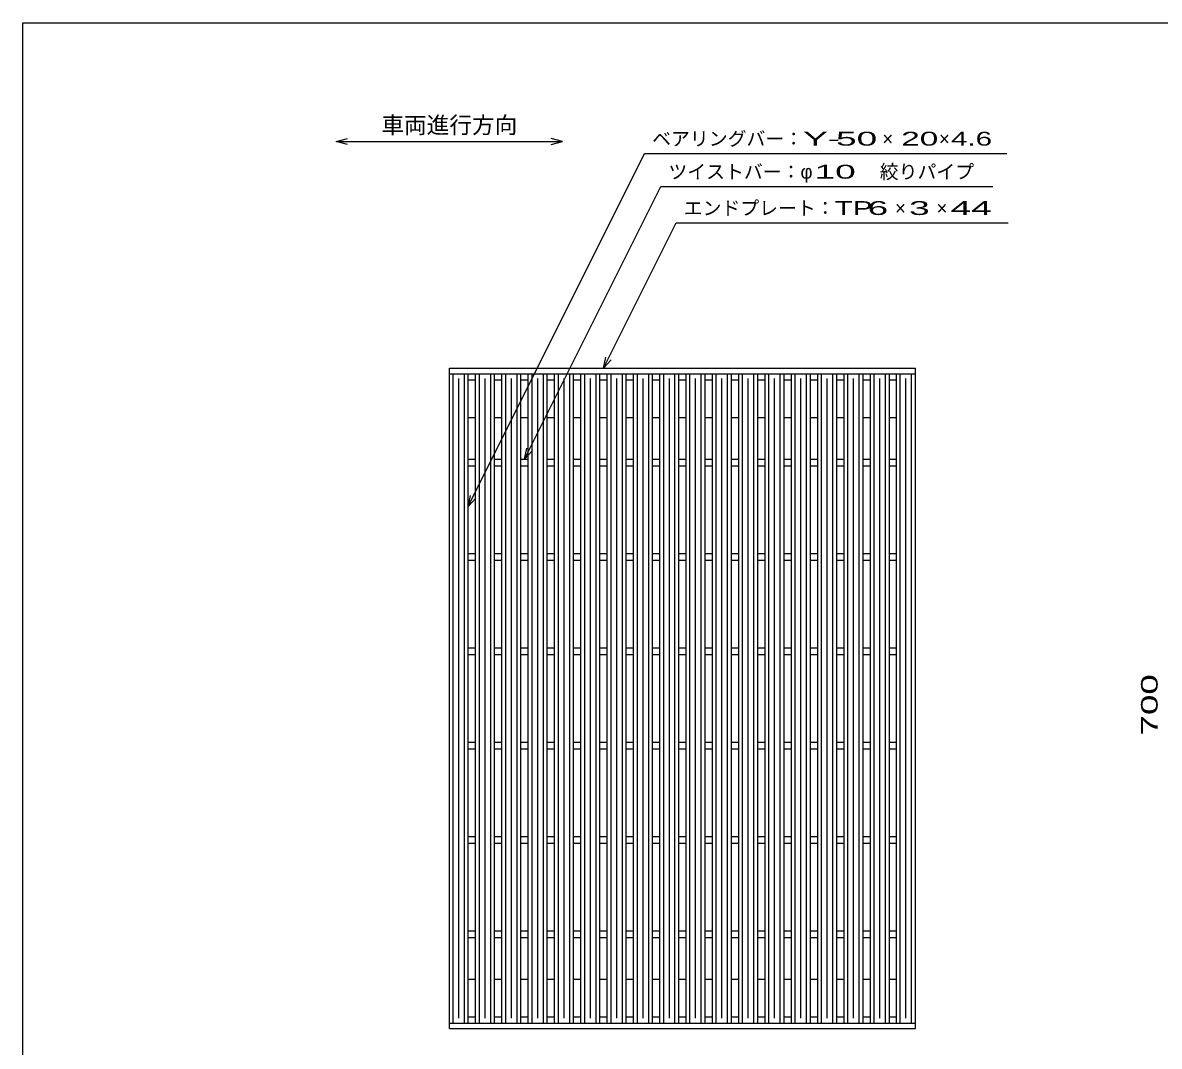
# Model space of a CAD drawing. Units: millimetres, scale not verified. Extents: x -1456 to 1389, y -1026 to 839.
# Drawn here: x -1379 to -174, y -246 to 839 of the extents above; entities that cross this region are included whole.
import ezdxf
from ezdxf.enums import TextEntityAlignment as Align

# ---------------------------------------------------------------- set-up
doc = ezdxf.new("R2010")
doc.units = ezdxf.units.MM
doc.header["$LTSCALE"] = 8
for name, color, linetype, lineweight in [('0_2', 150, 'Continuous', 25), ('16', 3, 'Continuous', 25), ('22', 2, 'Continuous', 25)]:
    doc.layers.add(name, color=color, linetype=linetype, lineweight=lineweight)
doc.styles.add('ベクトル', font='')
doc.styles.get('ベクトル').set_extended_font_data('ベクトル')

msp = doc.modelspace()

# ---------------------------------------------------------------- linework, layer by layer
at = {"layer": '0_2'}
for p, q in [((-1379.2, -921.2), (-1379.2, 838.8)), ((-1379.2, 838.8), (1388.8, 838.8))]:
    msp.add_line(p, q, dxfattribs=at)
at = {"layer": '16'}
for p, q in [((-927, 472.8), (-433, 472.8)), ((-927, 466.8), (-927, 472.8)), ((-433, 466.8), (-433, 472.8)), ((-927, 466.8), (-433, 466.8)), ((-927, -221.2), (-927, 466.8)), ((-927, 466.8), (-907, 466.8)), ((-923, -221.2), (-923, 466.8)), ((-917, -216.2), (-917, 461.8)), ((-911, -221.2), (-911, 466.8)), ((-907, -221.2), (-907, 466.8)), ((-907, 460.3), (-899.1, 460.3)), ((-899.1, -221.2), (-899.1, 466.8)), ((-899.1, 466.8), (-879.1, 466.8)), ((-895.1, -221.2), (-895.1, 466.8)), ((-889.1, -216.2), (-889.1, 461.8)), ((-883.1, -221.2), (-883.1, 466.8)), ((-879.1, -221.2), (-879.1, 466.8)), ((-879.1, 460.3), (-871.2, 460.3)), ((-871.2, -221.2), (-871.2, 466.8)), ((-871.2, 466.8), (-851.2, 466.8)), ((-867.2, -221.2), (-867.2, 466.8)), ((-861.2, -216.2), (-861.2, 461.8)), ((-855.2, -221.2), (-855.2, 466.8)), ((-851.2, -221.2), (-851.2, 466.8)), ((-851.2, 460.3), (-843.3, 460.3)), ((-843.3, -221.2), (-843.3, 466.8)), ((-843.3, 466.8), (-823.3, 466.8)), ((-839.3, -221.2), (-839.3, 466.8)), ((-833.3, -216.2), (-833.3, 461.8)), ((-827.3, -221.2), (-827.3, 466.8)), ((-823.3, -221.2), (-823.3, 466.8)), ((-823.3, 460.3), (-815.4, 460.3)), ((-815.4, -221.2), (-815.4, 466.8)), ((-815.4, 466.8), (-795.4, 466.8)), ((-811.4, -221.2), (-811.4, 466.8)), ((-805.4, -216.2), (-805.4, 461.8)), ((-799.4, -221.2), (-799.4, 466.8)), ((-795.4, -221.2), (-795.4, 466.8)), ((-795.4, 460.3), (-787.5, 460.3)), ((-787.5, -221.2), (-787.5, 466.8)), ((-787.5, 466.8), (-767.5, 466.8)), ((-783.5, -221.2), (-783.5, 466.8)), ((-777.5, -216.2), (-777.5, 461.8)), ((-771.5, -221.2), (-771.5, 466.8)), ((-767.5, -221.2), (-767.5, 466.8)), ((-767.5, 460.3), (-759.6, 460.3)), ((-759.6, -221.2), (-759.6, 466.8)), ((-759.6, 466.8), (-739.6, 466.8)), ((-755.6, -221.2), (-755.6, 466.8)), ((-749.6, -216.2), (-749.6, 461.8)), ((-743.6, -221.2), (-743.6, 466.8)), ((-739.6, -221.2), (-739.6, 466.8)), ((-739.6, 460.3), (-731.7, 460.3)), ((-731.7, -221.2), (-731.7, 466.8)), ((-731.7, 466.8), (-711.7, 466.8)), ((-727.7, -221.2), (-727.7, 466.8)), ((-721.7, -216.2), (-721.7, 461.8)), ((-715.7, -221.2), (-715.7, 466.8)), ((-711.7, -221.2), (-711.7, 466.8)), ((-711.7, 460.3), (-703.8, 460.3)), ((-703.8, -221.2), (-703.8, 466.8)), ((-703.8, 466.8), (-683.8, 466.8)), ((-699.8, -221.2), (-699.8, 466.8)), ((-693.8, -216.2), (-693.8, 461.8)), ((-687.8, -221.2), (-687.8, 466.8)), ((-683.8, -221.2), (-683.8, 466.8)), ((-683.8, 460.3), (-675.9, 460.3)), ((-675.9, -221.2), (-675.9, 466.8)), ((-675.9, 466.8), (-655.9, 466.8)), ((-671.9, -221.2), (-671.9, 466.8)), ((-665.9, -216.2), (-665.9, 461.8)), ((-659.9, -221.2), (-659.9, 466.8)), ((-655.9, -221.2), (-655.9, 466.8)), ((-655.9, 460.3), (-648, 460.3)), ((-648, -221.2), (-648, 466.8)), ((-648, 466.8), (-628, 466.8)), ((-644, -221.2), (-644, 466.8)), ((-638, -216.2), (-638, 461.8)), ((-632, -221.2), (-632, 466.8)), ((-628, -221.2), (-628, 466.8)), ((-628, 460.3), (-620.1, 460.3)), ((-620.1, -221.2), (-620.1, 466.8)), ((-620.1, 466.8), (-600.1, 466.8)), ((-616.1, -221.2), (-616.1, 466.8)), ((-610.1, -216.2), (-610.1, 461.8)), ((-604.1, -221.2), (-604.1, 466.8)), ((-600.1, -221.2), (-600.1, 466.8)), ((-600.1, 460.3), (-592.2, 460.3)), ((-592.2, -221.2), (-592.2, 466.8)), ((-592.2, 466.8), (-572.2, 466.8)), ((-588.2, -221.2), (-588.2, 466.8)), ((-582.2, -216.2), (-582.2, 461.8)), ((-576.2, -221.2), (-576.2, 466.8)), ((-572.2, -221.2), (-572.2, 466.8)), ((-572.2, 460.3), (-564.3, 460.3)), ((-564.3, -221.2), (-564.3, 466.8)), ((-564.3, 466.8), (-544.3, 466.8)), ((-560.3, -221.2), (-560.3, 466.8)), ((-554.3, -216.2), (-554.3, 461.8)), ((-548.3, -221.2), (-548.3, 466.8)), ((-544.3, -221.2), (-544.3, 466.8)), ((-544.3, 460.3), (-536.4, 460.3)), ((-536.4, -221.2), (-536.4, 466.8)), ((-536.4, 466.8), (-516.4, 466.8)), ((-532.4, -221.2), (-532.4, 466.8)), ((-526.4, -216.2), (-526.4, 461.8)), ((-520.4, -221.2), (-520.4, 466.8)), ((-516.4, -221.2), (-516.4, 466.8)), ((-516.4, 460.3), (-508.5, 460.3)), ((-508.5, -221.2), (-508.5, 466.8)), ((-508.5, 466.8), (-488.5, 466.8)), ((-504.5, -221.2), (-504.5, 466.8)), ((-498.5, -216.2), (-498.5, 461.8)), ((-492.5, -221.2), (-492.5, 466.8)), ((-488.5, -221.2), (-488.5, 466.8)), ((-488.5, 460.3), (-480.6, 460.3)), ((-480.6, -221.2), (-480.6, 466.8)), ((-480.6, 466.8), (-460.6, 466.8)), ((-476.6, -221.2), (-476.6, 466.8)), ((-470.6, -216.2), (-470.6, 461.8)), ((-464.6, -221.2), (-464.6, 466.8)), ((-460.6, -221.2), (-460.6, 466.8)), ((-460.6, 460.3), (-452.7, 460.3)), ((-453, -221.2), (-453, 466.8)), ((-453, 466.8), (-433, 466.8)), ((-449, -221.2), (-449, 466.8)), ((-443, -216.2), (-443, 461.8)), ((-437, -221.2), (-437, 466.8)), ((-433, -221.2), (-433, 466.8)), ((-907, 420.3), (-899.1, 420.3)), ((-879.1, 420.3), (-871.2, 420.3)), ((-851.2, 420.3), (-843.3, 420.3)), ((-823.3, 420.3), (-815.4, 420.3)), ((-795.4, 420.3), (-787.5, 420.3)), ((-767.5, 420.3), (-759.6, 420.3)), ((-739.6, 420.3), (-731.7, 420.3)), ((-711.7, 420.3), (-703.8, 420.3)), ((-683.8, 420.3), (-675.9, 420.3)), ((-655.9, 420.3), (-648, 420.3)), ((-628, 420.3), (-620.1, 420.3)), ((-600.1, 420.3), (-592.2, 420.3)), ((-572.2, 420.3), (-564.3, 420.3)), ((-544.3, 420.3), (-536.4, 420.3)), ((-516.4, 420.3), (-508.5, 420.3)), ((-488.5, 420.3), (-480.6, 420.3)), ((-460.6, 420.3), (-452.7, 420.3)), ((-907, 376.3), (-899.1, 376.3)), ((-879.1, 376.3), (-871.2, 376.3)), ((-851.2, 376.3), (-843.3, 376.3)), ((-823.3, 376.3), (-815.4, 376.3)), ((-795.4, 376.3), (-787.5, 376.3)), ((-767.5, 376.3), (-759.6, 376.3)), ((-739.6, 376.3), (-731.7, 376.3)), ((-711.7, 376.3), (-703.8, 376.3)), ((-683.8, 376.3), (-675.9, 376.3)), ((-655.9, 376.3), (-648, 376.3)), ((-628, 376.3), (-620.1, 376.3)), ((-600.1, 376.3), (-592.2, 376.3)), ((-572.2, 376.3), (-564.3, 376.3)), ((-544.3, 376.3), (-536.4, 376.3)), ((-516.4, 376.3), (-508.5, 376.3)), ((-488.5, 376.3), (-480.6, 376.3)), ((-460.6, 376.3), (-452.7, 376.3)), ((-907, 369.3), (-899.1, 369.3)), ((-879.1, 369.3), (-871.2, 369.3)), ((-851.2, 369.3), (-843.3, 369.3)), ((-823.3, 369.3), (-815.4, 369.3)), ((-795.4, 369.3), (-787.5, 369.3)), ((-767.5, 369.3), (-759.6, 369.3)), ((-739.6, 369.3), (-731.7, 369.3)), ((-711.7, 369.3), (-703.8, 369.3)), ((-683.8, 369.3), (-675.9, 369.3)), ((-655.9, 369.3), (-648, 369.3)), ((-628, 369.3), (-620.1, 369.3)), ((-600.1, 369.3), (-592.2, 369.3)), ((-572.2, 369.3), (-564.3, 369.3)), ((-544.3, 369.3), (-536.4, 369.3)), ((-516.4, 369.3), (-508.5, 369.3)), ((-488.5, 369.3), (-480.6, 369.3)), ((-460.6, 369.3), (-452.7, 369.3)), ((-907, 276.3), (-899.1, 276.3)), ((-907, 269.3), (-899.1, 269.3)), ((-879.1, 276.3), (-871.2, 276.3)), ((-879.1, 269.3), (-871.2, 269.3)), ((-851.2, 276.3), (-843.3, 276.3)), ((-851.2, 269.3), (-843.3, 269.3)), ((-823.3, 276.3), (-815.4, 276.3)), ((-823.3, 269.3), (-815.4, 269.3)), ((-795.4, 276.3), (-787.5, 276.3)), ((-795.4, 269.3), (-787.5, 269.3)), ((-767.5, 276.3), (-759.6, 276.3)), ((-767.5, 269.3), (-759.6, 269.3)), ((-739.6, 276.3), (-731.7, 276.3)), ((-739.6, 269.3), (-731.7, 269.3)), ((-711.7, 276.3), (-703.8, 276.3)), ((-711.7, 269.3), (-703.8, 269.3)), ((-683.8, 276.3), (-675.9, 276.3)), ((-683.8, 269.3), (-675.9, 269.3)), ((-655.9, 276.3), (-648, 276.3)), ((-655.9, 269.3), (-648, 269.3)), ((-628, 276.3), (-620.1, 276.3)), ((-628, 269.3), (-620.1, 269.3)), ((-600.1, 276.3), (-592.2, 276.3)), ((-600.1, 269.3), (-592.2, 269.3)), ((-572.2, 276.3), (-564.3, 276.3)), ((-572.2, 269.3), (-564.3, 269.3)), ((-544.3, 276.3), (-536.4, 276.3)), ((-544.3, 269.3), (-536.4, 269.3)), ((-516.4, 276.3), (-508.5, 276.3)), ((-516.4, 269.3), (-508.5, 269.3)), ((-488.5, 276.3), (-480.6, 276.3)), ((-488.5, 269.3), (-480.6, 269.3)), ((-460.6, 276.3), (-452.7, 276.3)), ((-460.6, 269.3), (-452.7, 269.3)), ((-907, 176.3), (-899.1, 176.3)), ((-907, 169.3), (-899.1, 169.3)), ((-879.1, 176.3), (-871.2, 176.3)), ((-879.1, 169.3), (-871.2, 169.3)), ((-851.2, 176.3), (-843.3, 176.3)), ((-851.2, 169.3), (-843.3, 169.3)), ((-823.3, 176.3), (-815.4, 176.3)), ((-823.3, 169.3), (-815.4, 169.3)), ((-795.4, 176.3), (-787.5, 176.3)), ((-795.4, 169.3), (-787.5, 169.3)), ((-767.5, 176.3), (-759.6, 176.3)), ((-767.5, 169.3), (-759.6, 169.3)), ((-739.6, 176.3), (-731.7, 176.3)), ((-739.6, 169.3), (-731.7, 169.3)), ((-711.7, 176.3), (-703.8, 176.3)), ((-711.7, 169.3), (-703.8, 169.3)), ((-683.8, 176.3), (-675.9, 176.3)), ((-683.8, 169.3), (-675.9, 169.3)), ((-655.9, 176.3), (-648, 176.3)), ((-655.9, 169.3), (-648, 169.3)), ((-628, 176.3), (-620.1, 176.3)), ((-628, 169.3), (-620.1, 169.3)), ((-600.1, 176.3), (-592.2, 176.3)), ((-600.1, 169.3), (-592.2, 169.3)), ((-572.2, 176.3), (-564.3, 176.3)), ((-572.2, 169.3), (-564.3, 169.3)), ((-544.3, 176.3), (-536.4, 176.3)), ((-544.3, 169.3), (-536.4, 169.3)), ((-516.4, 176.3), (-508.5, 176.3)), ((-516.4, 169.3), (-508.5, 169.3)), ((-488.5, 176.3), (-480.6, 176.3)), ((-488.5, 169.3), (-480.6, 169.3)), ((-460.6, 176.3), (-452.7, 176.3)), ((-460.6, 169.3), (-452.7, 169.3)), ((-907, 76.3), (-899.1, 76.3)), ((-879.1, 76.3), (-871.2, 76.3)), ((-851.2, 76.3), (-843.3, 76.3)), ((-823.3, 76.3), (-815.4, 76.3)), ((-795.4, 76.3), (-787.5, 76.3)), ((-767.5, 76.3), (-759.6, 76.3)), ((-739.6, 76.3), (-731.7, 76.3)), ((-711.7, 76.3), (-703.8, 76.3)), ((-683.8, 76.3), (-675.9, 76.3)), ((-655.9, 76.3), (-648, 76.3)), ((-628, 76.3), (-620.1, 76.3)), ((-600.1, 76.3), (-592.2, 76.3)), ((-572.2, 76.3), (-564.3, 76.3)), ((-544.3, 76.3), (-536.4, 76.3)), ((-516.4, 76.3), (-508.5, 76.3)), ((-488.5, 76.3), (-480.6, 76.3)), ((-460.6, 76.3), (-452.7, 76.3)), ((-907, 69.3), (-899.1, 69.3)), ((-879.1, 69.3), (-871.2, 69.3)), ((-851.2, 69.3), (-843.3, 69.3)), ((-823.3, 69.3), (-815.4, 69.3)), ((-795.4, 69.3), (-787.5, 69.3)), ((-767.5, 69.3), (-759.6, 69.3)), ((-739.6, 69.3), (-731.7, 69.3)), ((-711.7, 69.3), (-703.8, 69.3)), ((-683.8, 69.3), (-675.9, 69.3)), ((-655.9, 69.3), (-648, 69.3)), ((-628, 69.3), (-620.1, 69.3)), ((-600.1, 69.3), (-592.2, 69.3)), ((-572.2, 69.3), (-564.3, 69.3)), ((-544.3, 69.3), (-536.4, 69.3)), ((-516.4, 69.3), (-508.5, 69.3)), ((-488.5, 69.3), (-480.6, 69.3)), ((-460.6, 69.3), (-452.7, 69.3)), ((-907, -23.7), (-899.1, -23.7)), ((-879.1, -23.7), (-871.2, -23.7)), ((-851.2, -23.7), (-843.3, -23.7)), ((-823.3, -23.7), (-815.4, -23.7)), ((-795.4, -23.7), (-787.5, -23.7)), ((-767.5, -23.7), (-759.6, -23.7)), ((-739.6, -23.7), (-731.7, -23.7)), ((-711.7, -23.7), (-703.8, -23.7)), ((-683.8, -23.7), (-675.9, -23.7)), ((-655.9, -23.7), (-648, -23.7)), ((-628, -23.7), (-620.1, -23.7)), ((-600.1, -23.7), (-592.2, -23.7)), ((-572.2, -23.7), (-564.3, -23.7)), ((-544.3, -23.7), (-536.4, -23.7)), ((-516.4, -23.7), (-508.5, -23.7)), ((-488.5, -23.7), (-480.6, -23.7)), ((-460.6, -23.7), (-452.7, -23.7)), ((-907, -30.7), (-899.1, -30.7)), ((-879.1, -30.7), (-871.2, -30.7)), ((-851.2, -30.7), (-843.3, -30.7)), ((-823.3, -30.7), (-815.4, -30.7)), ((-795.4, -30.7), (-787.5, -30.7)), ((-767.5, -30.7), (-759.6, -30.7)), ((-739.6, -30.7), (-731.7, -30.7)), ((-711.7, -30.7), (-703.8, -30.7)), ((-683.8, -30.7), (-675.9, -30.7)), ((-655.9, -30.7), (-648, -30.7)), ((-628, -30.7), (-620.1, -30.7)), ((-600.1, -30.7), (-592.2, -30.7)), ((-572.2, -30.7), (-564.3, -30.7)), ((-544.3, -30.7), (-536.4, -30.7)), ((-516.4, -30.7), (-508.5, -30.7)), ((-488.5, -30.7), (-480.6, -30.7)), ((-460.6, -30.7), (-452.7, -30.7)), ((-907, -123.7), (-899.1, -123.7)), ((-907, -130.7), (-899.1, -130.7)), ((-879.1, -123.7), (-871.2, -123.7)), ((-879.1, -130.7), (-871.2, -130.7)), ((-851.2, -123.7), (-843.3, -123.7)), ((-851.2, -130.7), (-843.3, -130.7)), ((-823.3, -123.7), (-815.4, -123.7)), ((-823.3, -130.7), (-815.4, -130.7)), ((-795.4, -123.7), (-787.5, -123.7)), ((-795.4, -130.7), (-787.5, -130.7)), ((-767.5, -123.7), (-759.6, -123.7)), ((-767.5, -130.7), (-759.6, -130.7)), ((-739.6, -123.7), (-731.7, -123.7)), ((-739.6, -130.7), (-731.7, -130.7)), ((-711.7, -123.7), (-703.8, -123.7)), ((-711.7, -130.7), (-703.8, -130.7)), ((-683.8, -123.7), (-675.9, -123.7)), ((-683.8, -130.7), (-675.9, -130.7)), ((-655.9, -123.7), (-648, -123.7)), ((-655.9, -130.7), (-648, -130.7)), ((-628, -123.7), (-620.1, -123.7)), ((-628, -130.7), (-620.1, -130.7)), ((-600.1, -123.7), (-592.2, -123.7)), ((-600.1, -130.7), (-592.2, -130.7)), ((-572.2, -123.7), (-564.3, -123.7)), ((-572.2, -130.7), (-564.3, -130.7)), ((-544.3, -123.7), (-536.4, -123.7)), ((-544.3, -130.7), (-536.4, -130.7)), ((-516.4, -123.7), (-508.5, -123.7)), ((-516.4, -130.7), (-508.5, -130.7)), ((-488.5, -123.7), (-480.6, -123.7)), ((-488.5, -130.7), (-480.6, -130.7)), ((-460.6, -123.7), (-452.7, -123.7)), ((-460.6, -130.7), (-452.7, -130.7)), ((-907, -174.7), (-899.1, -174.7)), ((-879.1, -174.7), (-871.2, -174.7)), ((-851.2, -174.7), (-843.3, -174.7)), ((-823.3, -174.7), (-815.4, -174.7)), ((-795.4, -174.7), (-787.5, -174.7)), ((-767.5, -174.7), (-759.6, -174.7)), ((-739.6, -174.7), (-731.7, -174.7)), ((-711.7, -174.7), (-703.8, -174.7)), ((-683.8, -174.7), (-675.9, -174.7)), ((-655.9, -174.7), (-648, -174.7)), ((-628, -174.7), (-620.1, -174.7)), ((-600.1, -174.7), (-592.2, -174.7)), ((-572.2, -174.7), (-564.3, -174.7)), ((-544.3, -174.7), (-536.4, -174.7)), ((-516.4, -174.7), (-508.5, -174.7)), ((-488.5, -174.7), (-480.6, -174.7)), ((-460.6, -174.7), (-452.7, -174.7)), ((-907, -214.7), (-899.1, -214.7)), ((-879.1, -214.7), (-871.2, -214.7)), ((-851.2, -214.7), (-843.3, -214.7)), ((-823.3, -214.7), (-815.4, -214.7)), ((-795.4, -214.7), (-787.5, -214.7)), ((-767.5, -214.7), (-759.6, -214.7)), ((-739.6, -214.7), (-731.7, -214.7)), ((-711.7, -214.7), (-703.8, -214.7)), ((-683.8, -214.7), (-675.9, -214.7)), ((-655.9, -214.7), (-648, -214.7)), ((-628, -214.7), (-620.1, -214.7)), ((-600.1, -214.7), (-592.2, -214.7)), ((-572.2, -214.7), (-564.3, -214.7)), ((-544.3, -214.7), (-536.4, -214.7)), ((-516.4, -214.7), (-508.5, -214.7)), ((-488.5, -214.7), (-480.6, -214.7)), ((-460.6, -214.7), (-452.7, -214.7)), ((-927, -221.2), (-433, -221.2)), ((-927, -227.2), (-927, -221.2)), ((-927, -221.2), (-907, -221.2)), ((-927, -227.2), (-433, -227.2)), ((-899.1, -221.2), (-879.1, -221.2)), ((-871.2, -221.2), (-851.2, -221.2)), ((-843.3, -221.2), (-823.3, -221.2)), ((-815.4, -221.2), (-795.4, -221.2)), ((-787.5, -221.2), (-767.5, -221.2)), ((-759.6, -221.2), (-739.6, -221.2)), ((-731.7, -221.2), (-711.7, -221.2)), ((-703.8, -221.2), (-683.8, -221.2)), ((-675.9, -221.2), (-655.9, -221.2)), ((-648, -221.2), (-628, -221.2)), ((-620.1, -221.2), (-600.1, -221.2)), ((-592.2, -221.2), (-572.2, -221.2)), ((-564.3, -221.2), (-544.3, -221.2)), ((-536.4, -221.2), (-516.4, -221.2)), ((-508.5, -221.2), (-488.5, -221.2)), ((-480.6, -221.2), (-460.6, -221.2)), ((-453, -221.2), (-433, -221.2)), ((-433, -227.2), (-433, -221.2))]:
    msp.add_line(p, q, dxfattribs=at)
at = {"layer": '22', "color": 4}
for p, q in [((-1047, 712.8), (-1035, 716)), ((-1035, 709.6), (-1047, 712.8)), ((-1047, 712.8), (-807, 712.8)), ((-807, 712.8), (-819, 716)), ((-819, 709.6), (-807, 712.8)), ((-907, 326.3), (-720, 700.3)), ((-720, 700.3), (-336, 700.3)), ((-847.25, 376.3), (-702.75, 665.3)), ((-702.75, 665.3), (-350.75, 665.3)), ((-763.55, 472.8), (-686.55, 626.8)), ((-686.55, 626.8), (-334.55, 626.8)), ((-763.55, 472.8), (-761.15, 484.48)), ((-763.55, 472.8), (-755.55, 481.6)), ((-847.25, 376.3), (-844.85, 387.98)), ((-847.25, 376.3), (-839.25, 385.1)), ((-907, 326.3), (-904.6, 337.98)), ((-907, 326.3), (-899, 335.1))]:
    msp.add_line(p, q, dxfattribs=at)

# ---------------------------------------------------------------- texts
at = {"layer": '22', "style": 'ベクトル'}
for s, height, p in [('車両進行方向', 17.6, (-999, 730.4)), ('ベアリングバー：', 14.66, (-712, 715.9)), ('×', 14.66, (-468, 715.9)), ('×', 14.66, (-408, 715.9)), ('ツイストバー：', 14.66, (-694.75, 680.9)), ('絞りパイプ', 14.66, (-470.75, 680.9)), ('φ', 14.66, (-554.75, 680.9)), ('エンドプレート：', 14.66, (-678.55, 642.4)), ('×', 14.66, (-454.55, 642.4)), ('×', 14.66, (-410.55, 642.4))]:
    msp.add_text(s, height=height, dxfattribs=at).set_placement(p, align=Align.MIDDLE_LEFT)
for s, width, p in [('Y-', 2, (-552, 715.9)), (' 50 ', 2, (-528, 715.9)), ('20', 1.8, (-448, 715.9)), (' 4.6 ', 1.6, (-404, 715.9)), (' 10 ', 2, (-550.75, 680.9)), ('TP', 1.6, (-518.55, 642.4)), (' 6 ', 2, (-494.55, 642.4)), (' 3 ', 2, (-450.55, 642.4)), (' 44 ', 2, (-406.55, 642.4))]:
    msp.add_text(s, height=14.66, dxfattribs=dict(at, width=width)).set_placement(p, align=Align.MIDDLE_LEFT)
at = {"layer": '22', "style": 'ベクトル', "width": 1.65}
msp.add_text(' 700 ', height=17.6, rotation=90, dxfattribs=at).set_placement((-185, 72.8), align=Align.MIDDLE_LEFT)

doc.saveas('drawing.dxf')
